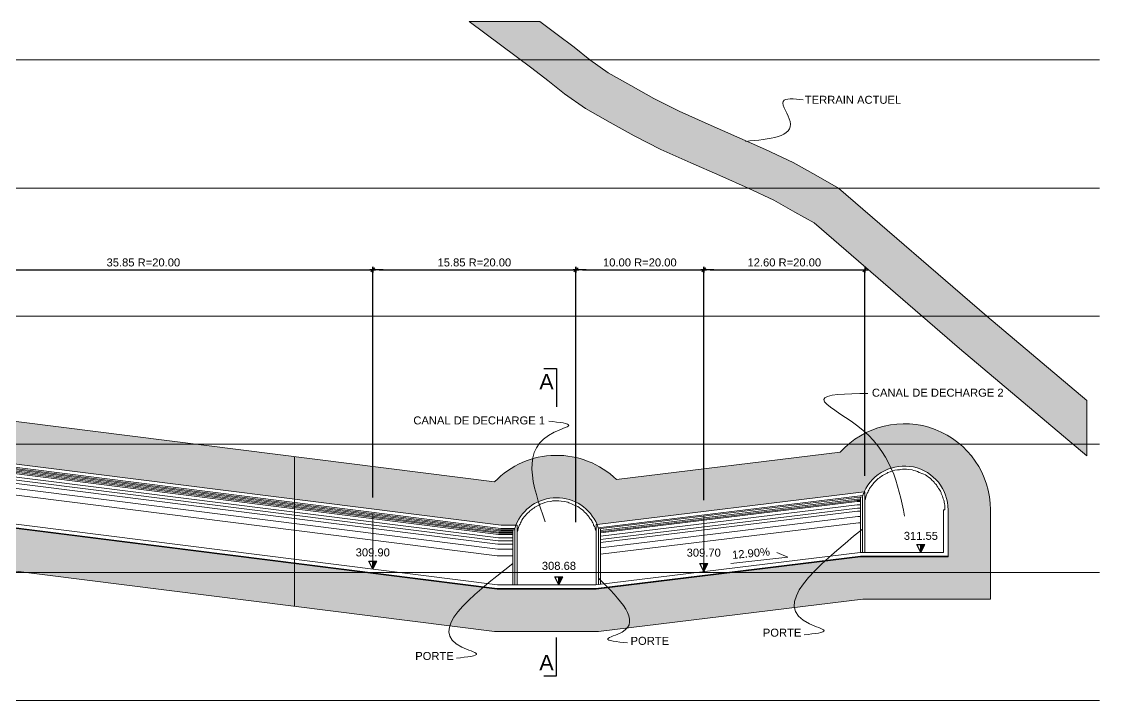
# Model space of a CAD drawing. Extents: x 62300 to 63243, y 108404 to 108784.
# Drawn here: x 63055.9 to 63140.1, y 108702.3 to 108755.3 of the extents above; entities that cross this region are included whole.
import ezdxf
from ezdxf.enums import TextEntityAlignment as Align

# ---------------------------------------------------------------- set-up
doc = ezdxf.new("R2010")
doc.units = 0
doc.header["$MEASUREMENT"] = 0
doc.layers.add('BORDI TRATTEGGI', color=5, linetype='Continuous', plot=False)
for name, color, linetype in [('Dime', 6, 'Continuous'), ('LIN010CO', 2, 'Continuous'), ('LIN018CO', 6, 'Continuous'), ('LIN025CO', 7, 'Continuous'), ('LIN035CO', 1, 'Continuous'), ('LIN050CO', 3, 'Continuous'), ('SIMBOLI', 1, 'Continuous'), ('TEXT035', 1, 'Continuous')]:
    doc.layers.add(name, color=color, linetype=linetype)
doc.styles.add('ARIAL', font='arial.ttf')
doc.linetypes.add('ROCK', pattern='A,0.25,-0.18,["<",Standard,S=0.18,R=90,X=0,Y=-0.09],0,["-",Standard,S=0.18,R=45,X=-0.111213,Y=-0.238491],0.25', length=0.68)
doc.dimstyles.new('BO1', dxfattribs={"dimscale": 2.5, "dimtxt": 0.25, "dimasz": 0.2, "dimexe": 0, "dimexo": 0.5, "dimgap": 0.1, "dimtad": 1, "dimzin": 0, "dimdsep": 46, "dimtxsty": 'ARIAL', "dimblk1": 'LINE', "dimblk2": 'LINE', "dimsah": 1, "dimcen": 2.5, "dimclrd": 256, "dimclre": 256, "dimclrt": 1, "dimadec": 0, "dimazin": 0, "dimtfac": 1, "dimtmove": 2, "dimatfit": 3, "dimldrblk": 'LINE', "dimfxl": 1, "dimtvp": 1, "dimtolj": 1, "dimtzin": 0, "dimarcsym": 0})
pattern_1 = [(50, (463.7219, 0), (1.434520365, -0.12550427), [0.15, -1.65]), (355, (463.7219, 0), (-0.277502667, 1.504384267), [0.12, -1.32]), (100.4514, (463.8414, -0.0105), (1.157018763, 1.378879084), [0.12748038, -1.402284224]), (46.1842, (463.7219, 0.4), (2.134482097, -0.331038029), [0.225, -2.475]), (96.6356, (463.8998, 0.3724), (1.86932541, 1.948235742), [0.191220576, -2.103426]), (351.1842, (463.722, 0.4), (1.86932389, 1.9482372), [0.18, -1.98]), (21, (463.9219, 0.3), (1.193814104, -0.805237781), [0.15, -1.65]), (326, (463.9219, 0.3), (0.486630664, 1.45030009), [0.12, -1.32]), (71.4514, (464.0214, 0.2329), (1.680445257, 0.645060993), [0.12748038, -1.402284224]), (37.5, (463.7219, 0), (0.0243197106, 0.6657877077), [0, -1.304, 0, -1.34, 0, -1.325]), (7.5, (463.7219, 0), (0.526139075, 0.7888234238), [0, -0.764, 0, -1.274, 0, -0.505]), (327.5, (463.2759, 0), (1.0676448723, -0.0451097435), [0, -0.5, 0, -1.56, 0, -2.07]), (317.5, (463.0759, 0), (1.166372339, 0.200209965), [0, -0.65, 0, -1.036, 0, -1.47])]

# ---------------------------------------------------------------- blocks, each defined once
blk = doc.blocks.new('LIVELLI1')
at = {"layer": 'LIN018CO'}
blk.add_solid([(0, 0.25), (0, 0), (0.125, 0.25)], dxfattribs=at)
at = {"layer": 'LIN035CO'}
for p, q in [((-0.125, 0.25), (0.125, 0.25)), ((0, 0), (-0.125, 0.25)), ((0, 0), (0, 0.25)), ((0, 0), (0.125, 0.25))]:
    blk.add_line(p, q, dxfattribs=at)
at = {"layer": 'TEXT035', "style": 'ARIAL'}
blk.add_attdef('VALORE', text='', height=0.25, dxfattribs=at).set_placement((0, 0.395), align=Align.CENTER)
blk = doc.blocks.new('LINE')
for p, q in [((-1.6, 0), (0.45, 0)), ((0, 0.45), (0, -0.45))]:
    blk.add_line(p, q)
at = {"color": 3}
blk.add_line((-0.32, -0.32), (0.32, 0.32), dxfattribs=at)
blk = doc.blocks.new('*D72')
at = {"layer": 'Defpoints', "color": 0, "lineweight": 0, "transparency": 16777216}
for p in [(63083.358, 108735.962), (63047.518, 108721.447), (63083.358, 108716.93)]:
    blk.add_point(p, dxfattribs=at)
at = {"layer": 'Dime', "lineweight": -2, "transparency": 16777216}
for p, q in [((63047.518, 108722.697), (63047.518, 108735.962)), ((63048.018, 108735.962), (63082.858, 108735.962)), ((63083.358, 108718.18), (63083.358, 108735.962))]:
    blk.add_line(p, q, dxfattribs=at)
at = {"layer": 'Dime', "lineweight": -2, "transparency": 16777216, "xscale": 0.5, "yscale": 0.5, "zscale": 0.5, "rotation": 180}
blk.add_blockref('LINE', (63047.518, 108735.962), dxfattribs=at)
at = {"layer": 'Dime', "lineweight": -2, "transparency": 16777216, "xscale": 0.5, "yscale": 0.5, "zscale": 0.5}
blk.add_blockref('LINE', (63083.358, 108735.962), dxfattribs=at)
at = {"layer": 'Dime', "color": 1, "lineweight": 0, "transparency": 16777216, "insert": (63065.438, 108736.531), "char_height": 0.625, "attachment_point": 5, "style": 'ARIAL'}
blk.add_mtext('\\A1;35.85 R=20.00', dxfattribs=at)
blk = doc.blocks.new('*D73')
at = {"layer": 'Defpoints', "color": 0, "lineweight": 0, "transparency": 16777216}
for p in [(63099.228, 108735.962), (63083.358, 108716.93), (63099.228, 108715.02)]:
    blk.add_point(p, dxfattribs=at)
at = {"layer": 'Dime', "lineweight": -2, "transparency": 16777216}
for p, q in [((63083.358, 108718.18), (63083.358, 108735.962)), ((63083.858, 108735.962), (63098.728, 108735.962)), ((63099.228, 108716.27), (63099.228, 108735.962))]:
    blk.add_line(p, q, dxfattribs=at)
at = {"layer": 'Dime', "lineweight": -2, "transparency": 16777216, "xscale": 0.5, "yscale": 0.5, "zscale": 0.5, "rotation": 180}
blk.add_blockref('LINE', (63083.358, 108735.962), dxfattribs=at)
at = {"layer": 'Dime', "lineweight": -2, "transparency": 16777216, "xscale": 0.5, "yscale": 0.5, "zscale": 0.5}
blk.add_blockref('LINE', (63099.228, 108735.962), dxfattribs=at)
at = {"layer": 'Dime', "color": 1, "lineweight": 0, "transparency": 16777216, "insert": (63091.293, 108736.531), "char_height": 0.625, "attachment_point": 5, "style": 'ARIAL'}
blk.add_mtext('\\A1;15.85 R=20.00', dxfattribs=at)
blk = doc.blocks.new('*D74')
at = {"layer": 'Defpoints', "color": 0, "lineweight": 0, "transparency": 16777216}
for p in [(63109.208, 108735.962), (63109.208, 108716.73), (63099.228, 108715.02)]:
    blk.add_point(p, dxfattribs=at)
at = {"layer": 'Dime', "lineweight": -2, "transparency": 16777216}
for p, q in [((63099.228, 108716.27), (63099.228, 108735.962)), ((63099.728, 108735.962), (63108.708, 108735.962)), ((63109.208, 108717.98), (63109.208, 108735.962))]:
    blk.add_line(p, q, dxfattribs=at)
at = {"layer": 'Dime', "lineweight": -2, "transparency": 16777216, "xscale": 0.5, "yscale": 0.5, "zscale": 0.5, "rotation": 180}
blk.add_blockref('LINE', (63099.228, 108735.962), dxfattribs=at)
at = {"layer": 'Dime', "lineweight": -2, "transparency": 16777216, "xscale": 0.5, "yscale": 0.5, "zscale": 0.5}
blk.add_blockref('LINE', (63109.208, 108735.962), dxfattribs=at)
at = {"layer": 'Dime', "color": 1, "lineweight": 0, "transparency": 16777216, "insert": (63104.218, 108736.531), "char_height": 0.625, "attachment_point": 5, "style": 'ARIAL'}
blk.add_mtext('\\A1;10.00 R=20.00', dxfattribs=at)
blk = doc.blocks.new('*D75')
at = {"layer": 'Defpoints', "color": 0, "lineweight": 0, "transparency": 16777216}
for p in [(63121.798, 108735.962), (63121.798, 108718.613), (63109.208, 108716.73)]:
    blk.add_point(p, dxfattribs=at)
at = {"layer": 'Dime', "lineweight": -2, "transparency": 16777216}
for p, q in [((63109.208, 108717.98), (63109.208, 108735.962)), ((63109.708, 108735.962), (63121.298, 108735.962)), ((63121.798, 108719.863), (63121.798, 108735.962))]:
    blk.add_line(p, q, dxfattribs=at)
at = {"layer": 'Dime', "lineweight": -2, "transparency": 16777216, "xscale": 0.5, "yscale": 0.5, "zscale": 0.5, "rotation": 180}
blk.add_blockref('LINE', (63109.208, 108735.962), dxfattribs=at)
at = {"layer": 'Dime', "lineweight": -2, "transparency": 16777216, "xscale": 0.5, "yscale": 0.5, "zscale": 0.5}
blk.add_blockref('LINE', (63121.798, 108735.962), dxfattribs=at)
at = {"layer": 'Dime', "color": 1, "lineweight": 0, "transparency": 16777216, "insert": (63115.503, 108736.531), "char_height": 0.625, "attachment_point": 5, "style": 'ARIAL'}
blk.add_mtext('\\A1;12.60 R=20.00', dxfattribs=at)
blk = doc.blocks.new('SEZ_B1')
at = {"layer": 'SIMBOLI', "color": 4}
blk.add_lwpolyline([(-0.5, 0), (0, 0), (0, 1.5)], dxfattribs=at)
at = {"layer": 'SIMBOLI', "color": 4, "style": 'ARIAL'}
blk.add_attdef('SEZIONE', text='', height=0.6, dxfattribs=at).set_placement((-0.397, 0.519), align=Align.MIDDLE)
blk = doc.blocks.new('SEZ_B')
at = {"layer": 'SIMBOLI', "color": 4, "flags": 128}
blk.add_lwpolyline([(-0.5, 0), (0, 0), (0, -1.5)], dxfattribs=at)
at = {"layer": 'SIMBOLI', "color": 4, "style": 'ARIAL'}
blk.add_attdef('SEZIONE', text='', height=0.6, dxfattribs=at).set_placement((-0.397, -0.519), align=Align.MIDDLE)

msp = doc.modelspace()

# ---------------------------------------------------------------- hatches: boundary and pattern name
at = {"layer": 'LIN010CO', "lineweight": 0}
h = msp.add_hatch(dxfattribs=at)
h.set_pattern_fill('AR-CONC', color=256, scale=0.2, style=0)
h.set_pattern_definition(pattern_1)
h.paths.add_polyline_path([(63096.4165, 108755.3396), (63097.7565, 108754.3396), (63099.0765, 108753.3396), (63100.3165, 108752.3396), (63101.7465, 108751.3396), (63103.5165, 108750.3396), (63105.3165, 108749.3396), (63107.2865, 108748.3396), (63109.5465, 108747.3396), (63111.7965, 108746.3396), (63114.0465, 108745.3396), (63116.1865, 108744.3396), (63117.9565, 108743.3396), (63119.7365, 108742.3396), (63131.3265, 108732.3396), (63139.1441, 108725.7479), (63139.1441, 108721.4256), (63129.182, 108729.8254), (63117.8288, 108739.621), (63116.3345, 108740.4606), (63114.672, 108741.3998), (63112.6758, 108742.3326), (63110.4544, 108743.3199), (63108.2069, 108744.3188), (63105.869, 108745.3532), (63103.7657, 108746.4209), (63101.9013, 108747.4567), (63099.9828, 108748.5406), (63098.3301, 108749.6963), (63097.0411, 108750.7359), (63095.7705, 108751.6984), (63090.8914, 108755.3396)])
h = msp.add_hatch(dxfattribs=at)
h.set_pattern_fill('AR-CONC', color=256, scale=0.2, style=0)
h.set_pattern_definition(pattern_1)
h.paths.add_polyline_path([(63077.2482, 108721.3836), (63069.663, 108722.3396), (63043.2369, 108722.3396), (63077.2482, 108718.053)])
h.paths.add_polyline_path([(63023.0475, 108728.2147), (63022.6655, 108724.9323), (63043.2369, 108722.3396), (63069.663, 108722.3396)])
h.paths.add_polyline_path([(63077.2482, 108712.3396), (63056.1686, 108712.3396), (63077.2482, 108709.6828)])
h.paths.add_polyline_path([(63077.2482, 108713.0134), (63022.0874, 108719.9656), (63021.7053, 108716.6831), (63056.1686, 108712.3396), (63077.2482, 108712.3396)])
h = msp.add_hatch(dxfattribs=at)
h.set_pattern_fill('AR-CONC', color=256, scale=0.2, style=0)
h.set_pattern_definition(pattern_1)
edge = h.paths.add_edge_path()
edge.add_spline(control_points=[(63096.2968, 108717.8593), (63095.9191, 108719.0732), (63095.6684, 108720.2318), (63095.8411, 108721.2061)], knot_values=[5.5544218, 5.5544218, 5.5544218, 5.5544218, 8.5854817, 8.5854817, 8.5854817, 8.5854817], degree=3, periodic=0)
edge.add_arc((63097.7212, 108714.7446), 6.7295, 106.223348, 136.061966)
edge.add_line((63092.8754, 108719.414), (63077.2482, 108721.3836))
edge.add_line((63077.2482, 108721.3836), (63077.2482, 108718.053))
edge.add_line((63077.2482, 108718.053), (63093.3819, 108716.0196))
edge.add_line((63093.3819, 108716.0196), (63094.5424, 108716.0196))
edge.add_arc((63097.7212, 108714.7446), 3.425, 114.575105, 158.144764, ccw=False)
edge = h.paths.add_edge_path()
edge.add_spline(control_points=[(63123.8458, 108720.4819), (63123.5604, 108721.1204), (63123.1959, 108721.7425), (63122.7106, 108722.3396)], knot_values=[8.582715, 8.582715, 8.582715, 8.582715, 10.7160431, 10.7160431, 10.7160431, 10.7160431], degree=3, periodic=0)
edge.add_line((63122.7106, 108722.3396), (63120.5118, 108722.3396))
edge.add_arc((63124.873, 108717.2146), 6.7295, 130.396616, 138.053188)
edge.add_line((63119.8679, 108721.7128), (63102.4, 108719.5813))
edge.add_arc((63097.7212, 108714.7446), 6.7295, 45.950899, 106.223348)
edge.add_spline(control_points=[(63095.8411, 108721.2061), (63095.6684, 108720.2318), (63095.9191, 108719.0732), (63096.2968, 108717.8593)], knot_values=[5.5544218, 5.5544218, 5.5544218, 5.5544218, 8.5854817, 8.5854817, 8.5854817, 8.5854817], degree=3, periodic=0)
edge.add_arc((63097.7212, 108714.7446), 3.425, 22.711954, 114.575105, ccw=False)
edge.add_line((63100.8806, 108716.0669), (63121.7466, 108718.6131))
edge.add_arc((63124.873, 108717.2146), 3.425, 107.452072, 155.900313, ccw=False)
edge = h.paths.add_edge_path()
edge.add_spline(control_points=[(63122.7106, 108722.3396), (63122.4624, 108722.6449), (63122.1827, 108722.9436), (63121.8658, 108723.2347)], knot_values=[7.4919435, 7.4919435, 7.4919435, 7.4919435, 8.582715, 8.582715, 8.582715, 8.582715], degree=3, periodic=0)
edge.add_arc((63124.873, 108717.2146), 6.7295, 116.543271, 130.396616)
edge.add_line((63120.5118, 108722.3396), (63122.7106, 108722.3396))
edge = h.paths.add_edge_path()
edge.add_spline(control_points=[(63121.8658, 108723.2347), (63122.1827, 108722.9436), (63122.4624, 108722.6449), (63122.7106, 108722.3396)], knot_values=[7.4919435, 7.4919435, 7.4919435, 7.4919435, 8.582715, 8.582715, 8.582715, 8.582715], degree=3, periodic=0)
edge.add_line((63122.7106, 108722.3396), (63129.2342, 108722.3396))
edge.add_arc((63124.873, 108717.2146), 6.7295, 49.603384, 116.543271)
edge = h.paths.add_edge_path()
edge.add_line((63129.2342, 108722.3396), (63122.7106, 108722.3396))
edge.add_spline(control_points=[(63122.7106, 108722.3396), (63123.1959, 108721.7425), (63123.5604, 108721.1204), (63123.8458, 108720.4819)], knot_values=[8.582715, 8.582715, 8.582715, 8.582715, 10.7160431, 10.7160431, 10.7160431, 10.7160431], degree=3, periodic=0)
edge.add_arc((63124.873, 108717.2146), 3.425, 0, 107.452072, ccw=False)
edge.add_line((63128.298, 108717.2146), (63128.298, 108713.5396))
edge.add_line((63128.298, 108713.5396), (63121.448, 108713.5396))
edge.add_line((63121.448, 108713.5396), (63118.6431, 108713.1973))
edge.add_spline(control_points=[(63118.6431, 108713.1973), (63118.3291, 108712.9063), (63118.0352, 108712.6198), (63117.7686, 108712.3396)], knot_values=[8.0240248, 8.0240248, 8.0240248, 8.0240248, 8.8877352, 8.8877352, 8.8877352, 8.8877352], degree=3, periodic=0)
edge.add_line((63117.7686, 108712.3396), (63131.6025, 108712.3396))
edge.add_line((63131.6025, 108712.3396), (63131.6025, 108717.2146))
edge.add_arc((63124.873, 108717.2146), 6.7295, 0, 49.603384)
edge = h.paths.add_edge_path()
edge.add_spline(control_points=[(63117.7686, 108712.3396), (63118.0352, 108712.6198), (63118.3291, 108712.9063), (63118.6431, 108713.1973)], knot_values=[8.0240248, 8.0240248, 8.0240248, 8.0240248, 8.8877352, 8.8877352, 8.8877352, 8.8877352], degree=3, periodic=0)
edge.add_line((63118.6431, 108713.1973), (63111.6138, 108712.3396))
edge.add_line((63111.6138, 108712.3396), (63117.7686, 108712.3396))
edge = h.paths.add_edge_path()
edge.add_line((63131.6025, 108712.3396), (63117.7686, 108712.3396))
edge.add_spline(control_points=[(63117.7686, 108712.3396), (63116.7886, 108711.3093), (63116.1779, 108710.363), (63116.2937, 108709.5816)], knot_values=[4.8489247, 4.8489247, 4.8489247, 4.8489247, 8.0240248, 8.0240248, 8.0240248, 8.0240248], degree=3, periodic=0)
edge.add_line((63116.2937, 108709.5816), (63121.6489, 108710.2351))
edge.add_line((63121.6489, 108710.2351), (63131.6025, 108710.2351))
edge.add_line((63131.6025, 108710.2351), (63131.6025, 108712.3396))
edge = h.paths.add_edge_path()
edge.add_spline(control_points=[(63116.2937, 108709.5816), (63116.1779, 108710.363), (63116.7886, 108711.3093), (63117.7686, 108712.3396)], knot_values=[4.8489247, 4.8489247, 4.8489247, 4.8489247, 8.0240248, 8.0240248, 8.0240248, 8.0240248], degree=3, periodic=0)
edge.add_line((63117.7686, 108712.3396), (63111.6138, 108712.3396))
edge.add_line((63111.6138, 108712.3396), (63101.7326, 108711.1338))
edge.add_spline(control_points=[(63101.7326, 108711.1338), (63102.9222, 108709.9032), (63103.8522, 108708.7408), (63103.2268, 108707.9872)], knot_values=[3.3464279, 3.3464279, 3.3464279, 3.3464279, 6.7451316, 6.7451316, 6.7451316, 6.7451316], degree=3, periodic=0)
edge.add_line((63103.2268, 108707.9872), (63116.2937, 108709.5816))
edge = h.paths.add_edge_path()
edge.add_spline(control_points=[(63103.2268, 108707.9872), (63103.8522, 108708.7408), (63102.9222, 108709.9032), (63101.7326, 108711.1338)], knot_values=[3.3464279, 3.3464279, 3.3464279, 3.3464279, 6.7451316, 6.7451316, 6.7451316, 6.7451316], degree=3, periodic=0)
edge.add_line((63101.7326, 108711.1338), (63100.7962, 108711.0196))
edge.add_line((63100.7962, 108711.0196), (63093.068, 108711.0196))
edge.add_line((63093.068, 108711.0196), (63091.9548, 108711.1599))
edge.add_spline(control_points=[(63091.9548, 108711.1599), (63090.6509, 108710.065), (63089.622, 108709.0286), (63089.3636, 108708.1558)], knot_values=[5.3451724, 5.3451724, 5.3451724, 5.3451724, 8.6439925, 8.6439925, 8.6439925, 8.6439925], degree=3, periodic=0)
edge.add_line((63089.3636, 108708.1558), (63092.8606, 108707.7151))
edge.add_line((63092.8606, 108707.7151), (63100.9971, 108707.7151))
edge.add_line((63100.9971, 108707.7151), (63103.2268, 108707.9872))
edge = h.paths.add_edge_path()
edge.add_spline(control_points=[(63089.3636, 108708.1558), (63089.622, 108709.0286), (63090.6509, 108710.065), (63091.9548, 108711.1599)], knot_values=[5.3451724, 5.3451724, 5.3451724, 5.3451724, 8.6439925, 8.6439925, 8.6439925, 8.6439925], degree=3, periodic=0)
edge.add_line((63091.9548, 108711.1599), (63082.5947, 108712.3396))
edge.add_line((63082.5947, 108712.3396), (63077.2482, 108712.3396))
edge.add_line((63077.2482, 108712.3396), (63077.2482, 108709.6828))
edge.add_line((63077.2482, 108709.6828), (63089.3636, 108708.1558))
h.paths.add_polyline_path([(63077.2482, 108713.0134), (63077.2482, 108712.3396), (63082.5947, 108712.3396)])

# ---------------------------------------------------------------- linework, layer by layer
at = {"layer": 'BORDI TRATTEGGI', "lineweight": 0}
for p, q in [((63096.4165, 108755.3396), (63090.8914, 108755.3396)), ((63139.1441, 108725.7479), (63139.1441, 108721.4256))]:
    msp.add_line(p, q, dxfattribs=at)
at = {"layer": 'BORDI TRATTEGGI', "lineweight": 0, "ltscale": 2}
msp.add_line((63077.2482, 108721.3836), (63077.2482, 108709.6828), dxfattribs=at)
at = {"layer": 'BORDI TRATTEGGI', "lineweight": 0, "ltscale": 2, "flags": 128}
msp.add_lwpolyline([(63090.8914, 108755.3396), (63095.7705, 108751.6984), (63097.0411, 108750.7359), (63098.3301, 108749.6963), (63099.9828, 108748.5406), (63101.9013, 108747.4567), (63103.7657, 108746.4209), (63105.869, 108745.3532), (63108.2069, 108744.3188), (63110.4544, 108743.3199), (63112.6758, 108742.3326), (63114.672, 108741.3998), (63116.3345, 108740.4606), (63117.8288, 108739.621), (63129.182, 108729.8254), (63139.1441, 108721.4256)], dxfattribs=at)
msp.add_lwpolyline([(62977.9716, 108722.1951), (63092.8606, 108707.7151), (63100.9971, 108707.7151), (63121.6489, 108710.2351), (63131.6025, 108710.2351), (63131.6025, 108717.2146, 0.6876227), (63119.8679, 108721.7128), (63102.4, 108719.5813, 0.4147814), (63092.8754, 108719.414), (62982.4177, 108733.3355)], format="xyb", dxfattribs=at)
at = {"layer": 'LIN010CO', "linetype": 'Continuous', "lineweight": 0}
for p, q in [((62942.6182, 108752.3396), (63140.1182, 108752.3396)), ((62942.6182, 108742.3396), (63140.1182, 108742.3396)), ((62942.6182, 108732.3396), (63140.1182, 108732.3396)), ((62942.6182, 108722.3396), (63140.1182, 108722.3396)), ((63121.598, 108718.2424), (63121.598, 108713.8896)), ((63094.4462, 108715.7471), (63094.4462, 108711.3696)), ((63100.9962, 108711.3966), (63100.9962, 108715.7471)), ((63121.445, 108713.5896), (63128.298, 108713.5896)), ((62942.6182, 108712.3396), (63099.7813, 108712.3396)), ((63099.4662, 108712.3396), (63140.1182, 108712.3396)), ((62942.6182, 108702.3396), (63140.1182, 108702.3396))]:
    msp.add_line(p, q, dxfattribs=at)
at = {"layer": 'LIN010CO', "linetype": 'Continuous', "lineweight": 0, "flags": 128}
for points in [[(62977.5522, 108730.3661), (62977.5522, 108730.3661), (63093.3662, 108715.7696), (63094.4532, 108715.7696)], [(62976.992, 108725.6996), (63093.0712, 108711.0696), (63100.7932, 108711.0696), (63121.445, 108713.5896)], [(63100.971, 108715.8261), (63121.6411, 108718.3484)]]:
    msp.add_lwpolyline(points, dxfattribs=at)
at = {"layer": 'LIN018CO', "lineweight": 0, "ltscale": 2}
for p, q in [((63093.2042, 108715.5884), (62977.5522, 108730.1645)), ((63093.1979, 108715.4884), (62977.5522, 108730.0638)), ((63093.1916, 108715.3884), (62977.5522, 108729.963)), ((63093.1853, 108715.2884), (62977.5522, 108729.8622)), ((63093.1696, 108715.0384), (62977.5522, 108729.6102)), ((63093.154, 108714.7884), (62977.5522, 108729.3582)), ((63093.1383, 108714.5384), (62977.5522, 108729.1062)), ((63093.1132, 108714.1384), (62977.5522, 108728.7031)), ((63093.1916, 108715.3884), (63094.2962, 108715.3884)), ((63093.1979, 108715.4884), (63094.2962, 108715.4884)), ((63093.2042, 108715.5884), (63094.2962, 108715.5884)), ((63093.1383, 108714.5384), (63094.2962, 108714.5384)), ((63093.154, 108714.7884), (63094.2962, 108714.7884)), ((63093.1696, 108715.0384), (63094.2962, 108715.0384)), ((63093.1853, 108715.2884), (63094.2962, 108715.2884)), ((63093.1132, 108714.1384), (63094.2962, 108714.1384))]:
    msp.add_line(p, q, dxfattribs=at)
at = {"layer": 'LIN018CO', "lineweight": 0, "ltscale": 2, "flags": 128}
for points in [[(62977.5522, 108730.2653), (63093.3599, 108715.6696), (63094.4235, 108715.6696)], [(63101.1462, 108715.6158), (63121.1733, 108718.0596), (63121.448, 108718.0596)], [(63101.1462, 108715.5151), (63121.1794, 108717.9596), (63121.448, 108717.9596)], [(63101.1462, 108715.4143), (63121.1854, 108717.8596), (63121.448, 108717.8596)], [(63101.1462, 108715.1625), (63121.2006, 108717.6096), (63121.448, 108717.6096)], [(63101.1462, 108714.9106), (63121.2158, 108717.3596), (63121.448, 108717.3596)], [(63101.1462, 108714.6587), (63121.231, 108717.1096), (63121.448, 108717.1096)], [(63101.1462, 108714.2558), (63121.2553, 108716.7096), (63121.448, 108716.7096)]]:
    msp.add_lwpolyline(points, dxfattribs=at)
at = {"layer": 'LIN018CO', "lineweight": 0}
msp.add_spline([(63116.979, 108749.2235, 649.764), (63115.4099, 108749.1028, 649.764), (63115.953, 108747.5337, 649.764), (63112.464, 108745.9888, 649.764)], degree=3, dxfattribs=at)
at = {"layer": 'LIN018CO', "linetype": 'Continuous', "lineweight": 0}
for points in [[(63122.0385, 108726.301), (63118.5849, 108725.8242), (63121.1457, 108723.8329), (63124.9015, 108716.7213)], [(63097.1126, 108724.1377), (63098.6706, 108723.8072), (63097.5375, 108723.288), (63096.8293, 108716.2776)], [(63117.0526, 108707.467), (63118.6106, 108707.7975), (63117.4775, 108708.3167), (63121.598, 108715.7146)], [(63089.9008, 108705.6467), (63091.4588, 108705.9771), (63090.3257, 108706.4964), (63094.2962, 108713.0196)], [(63103.2633, 108706.8284), (63101.7053, 108707.1588), (63102.8384, 108707.6781), (63100.9962, 108711.8794)]]:
    msp.add_spline(points, degree=3, dxfattribs=at)
at = {"layer": 'LIN025CO', "lineweight": 0, "ltscale": 2}
for p, q in [((63093.0818, 108713.6384), (62977.5522, 108728.1991)), ((63121.448, 108718.224), (63121.448, 108713.8896)), ((63121.798, 108718.6131), (63121.798, 108713.8896)), ((63127.948, 108717.2146), (63127.948, 108713.8896)), ((63094.2962, 108715.6696), (63094.2962, 108711.3696)), ((63094.6462, 108716.0196), (63094.6462, 108711.3696)), ((63100.7962, 108716.0669), (63100.7962, 108711.3722)), ((63101.1462, 108711.4149), (63101.1462, 108715.7468)), ((63121.448, 108713.8896), (63127.948, 108713.8896)), ((63093.0818, 108713.6384), (63094.2962, 108713.6384)), ((63094.6462, 108711.0696), (63100.7962, 108711.0696))]:
    msp.add_line(p, q, dxfattribs=at)
at = {"layer": 'LIN025CO', "lineweight": 0}
for p, q in [((63121.7466, 108718.6131), (63121.798, 108718.6131)), ((63127.948, 108717.2146), (63128.0485, 108717.2146)), ((63083.358, 108712.5961), (63083.358, 108716.9301)), ((63109.208, 108716.7305), (63109.208, 108712.3986)), ((63094.5424, 108716.0196), (63094.6462, 108716.0196)), ((63100.8806, 108716.0669), (63100.7962, 108716.0669)), ((63114.9256, 108713.8759), (63115.7728, 108713.5269)), ((63111.3143, 108713.0212), (63115.7728, 108713.5269))]:
    msp.add_line(p, q, dxfattribs=at)
at = {"layer": 'LIN025CO', "lineweight": 0, "ltscale": 2, "flags": 128}
for points in [[(62977.0108, 108725.9996), (63093.09, 108711.3696), (63100.7749, 108711.3696), (63121.4268, 108713.8896), (63121.598, 108713.8896)], [(63121.798, 108717.9579), (63121.8082, 108717.9981), (63121.8405, 108718.0808), (63121.868, 108718.2417), (63121.8892, 108718.3144), (63121.9807, 108718.5225), (63122.0148, 108718.5831), (63122.0511, 108718.667), (63122.0993, 108718.7561), (63122.1543, 108718.8767), (63122.2406, 108719.0019), (63122.36, 108719.1574), (63122.4423, 108719.2532), (63122.5056, 108719.3407), (63122.5685, 108719.4116), (63122.7385, 108719.5648), (63122.786, 108719.6159), (63122.8426, 108719.664), (63122.9294, 108719.7111), (63122.9866, 108719.7607), (63123.0773, 108719.8115), (63123.1751, 108719.8878), (63123.2817, 108719.9565), (63123.5243, 108720.0893), (63123.5827, 108720.1342), (63123.7752, 108720.1841), (63123.9582, 108720.2633), (63124.1422, 108720.3123), (63124.3563, 108720.3374), (63124.4989, 108720.3557), (63124.552, 108720.3806), (63124.7394, 108720.3855), (63124.941, 108720.3968), (63125.054, 108720.4001), (63125.235, 108720.374), (63125.4921, 108720.3299), (63125.6111, 108720.3021), (63125.7481, 108720.2757), (63125.8333, 108720.2434), (63125.8936, 108720.2079), (63126.03, 108720.1472), (63126.1263, 108720.1118), (63126.2479, 108720.0658), (63126.3978, 108720.0043), (63126.5205, 108719.9447), (63126.628, 108719.8653), (63126.7648, 108719.7773), (63126.8831, 108719.6882), (63126.9696, 108719.605), (63127.0516, 108719.5107), (63127.1293, 108719.4541), (63127.2051, 108719.3869), (63127.2693, 108719.2825), (63127.3303, 108719.2142), (63127.3782, 108719.1704), (63127.4157, 108719.0839), (63127.495, 108718.9783), (63127.5573, 108718.8984), (63127.6088, 108718.836), (63127.6486, 108718.7517), (63127.6908, 108718.6673), (63127.7283, 108718.6161), (63127.7447, 108718.5748), (63127.7614, 108718.4873), (63127.8166, 108718.3837), (63127.8687, 108718.2817), (63127.8843, 108718.1863), (63127.9223, 108718.0683), (63127.9591, 108717.9635), (63127.9798, 108717.9081), (63127.9781, 108717.8238), (63128.0047, 108717.6954), (63128.0324, 108717.5825), (63128.0431, 108717.5228), (63128.0302, 108717.4883), (63128.0351, 108717.3381), (63128.0485, 108717.2146)], [(63094.6462, 108715.4879), (63094.6564, 108715.5281), (63094.6887, 108715.6108), (63094.7162, 108715.7717), (63094.7374, 108715.8444), (63094.8289, 108716.0525), (63094.863, 108716.1131), (63094.8993, 108716.197), (63094.9475, 108716.2861), (63095.0025, 108716.4067), (63095.0888, 108716.5319), (63095.2082, 108716.6874), (63095.2905, 108716.7832), (63095.3538, 108716.8707), (63095.4167, 108716.9416), (63095.5867, 108717.0948), (63095.6342, 108717.1459), (63095.6908, 108717.194), (63095.7775, 108717.2411), (63095.8348, 108717.2907), (63095.9255, 108717.3415), (63096.0233, 108717.4178), (63096.1298, 108717.4865), (63096.3725, 108717.6193), (63096.4309, 108717.6642), (63096.6234, 108717.7141), (63096.8064, 108717.7933), (63096.9904, 108717.8423), (63097.2045, 108717.8674), (63097.347, 108717.8857), (63097.4002, 108717.9106), (63097.5875, 108717.9155), (63097.7892, 108717.9268), (63097.9022, 108717.9301), (63098.0832, 108717.904), (63098.3402, 108717.8599), (63098.4592, 108717.8321), (63098.5963, 108717.8057), (63098.6814, 108717.7734), (63098.7418, 108717.7379), (63098.8782, 108717.6772), (63098.9744, 108717.6418), (63099.0961, 108717.5958), (63099.246, 108717.5343), (63099.3686, 108717.4747), (63099.4762, 108717.3953), (63099.613, 108717.3073), (63099.7312, 108717.2182), (63099.8178, 108717.135), (63099.8998, 108717.0407), (63099.9774, 108716.9841), (63100.0533, 108716.9169), (63100.1175, 108716.8125), (63100.1785, 108716.7442), (63100.2264, 108716.7004), (63100.2639, 108716.6139), (63100.3431, 108716.5083), (63100.4055, 108716.4284), (63100.457, 108716.366), (63100.4967, 108716.2817), (63100.539, 108716.1973), (63100.5765, 108716.1461), (63100.5929, 108716.1048), (63100.6095, 108716.0173), (63100.6648, 108715.9137), (63100.7169, 108715.8117), (63100.7325, 108715.7163), (63100.7704, 108715.5983), (63100.7962, 108715.5251)], [(63101.0016, 108715.7291), (63121.6062, 108718.2433)], [(63101.1462, 108713.7521), (63121.2857, 108716.2096), (63121.448, 108716.2096)]]:
    msp.add_lwpolyline(points, dxfattribs=at)
for points in [[(63121.7466, 108718.6131, 0.0288909), (63121.6062, 108718.2433, 0.0288909)], [(63094.5424, 108716.0196, 0.0270008), (63094.4235, 108715.6696, 0.0270008)], [(63101.0016, 108715.7291, 0.0262115), (63100.8806, 108716.0669)]]:
    msp.add_lwpolyline(points, format="xyb", dxfattribs=at)
at = {"layer": 'LIN050CO', "linetype": 'ROCK', "lineweight": 0, "ltscale": 2}
for p, q in [((63093.3819, 108716.0196), (62977.6994, 108730.5996)), ((62976.9889, 108725.6496), (63093.068, 108711.0196)), ((63121.7466, 108718.6131), (63100.8806, 108716.0669)), ((63128.298, 108713.5396), (63128.298, 108717.2146)), ((63094.5424, 108716.0196), (63093.3819, 108716.0196)), ((63100.7962, 108711.0196), (63121.448, 108713.5396)), ((63121.448, 108713.5396), (63128.298, 108713.5396)), ((63093.068, 108711.0196), (63100.7962, 108711.0196))]:
    msp.add_line(p, q, dxfattribs=at)
at = {"layer": 'LIN050CO', "lineweight": 0, "ltscale": 2, "flags": 128}
msp.add_lwpolyline([(63096.4165, 108755.3396), (63097.7565, 108754.3396), (63099.0765, 108753.3396), (63100.3165, 108752.3396), (63101.7465, 108751.3396), (63103.5165, 108750.3396), (63105.3165, 108749.3396), (63107.2865, 108748.3396), (63109.5465, 108747.3396), (63111.7965, 108746.3396), (63114.0465, 108745.3396), (63116.1865, 108744.3396), (63117.9565, 108743.3396), (63119.7365, 108742.3396), (63131.3265, 108732.3396), (63139.1441, 108725.7479)], dxfattribs=at)
at = {"layer": 'LIN050CO', "linetype": 'ROCK', "lineweight": 0, "ltscale": 2}
for centre, start, end in [((63124.873, 108717.2146), 360, 155.900313), ((63097.7212, 108714.7446), 22.711954, 158.144764)]:
    msp.add_arc(centre, 3.425, start, end, dxfattribs=at)

# ---------------------------------------------------------------- block references
at = {"xscale": 2.5, "yscale": 2.5, "zscale": 2.5}
for p, values in [((63126.1699, 108713.8896), {'VALORE': '311.55'}), ((63083.358, 108712.5961), {'VALORE': '309.90'})]:
    msp.add_blockref('LIVELLI1', p, dxfattribs=at).add_auto_attribs(values)
ref = msp.add_blockref('LIVELLI1', (63109.208, 108712.3986), dxfattribs=dict(xscale=2.5, yscale=2.5, zscale=2.5))
ref.add_attrib('VALORE', '309.70', dxfattribs={"layer": 'TEXT035', "height": 0.625, "style": 'ARIAL'}).set_placement((63109.208, 108713.5663), align=Align.CENTER)
ref = msp.add_blockref('LIVELLI1', (63097.898, 108711.3696), dxfattribs=dict(xscale=2.5, yscale=2.5, zscale=2.5))
ref.add_attrib('VALORE', '308.68', dxfattribs={"layer": 'TEXT035', "height": 0.625, "style": 'ARIAL'}).set_placement((63097.898, 108712.5373), align=Align.CENTER)
at = {"layer": 'SIMBOLI', "xscale": 2, "yscale": 2, "zscale": 2}
for name, p in [('SEZ_B', (63097.7212, 108728.2572)), ('SEZ_B1', (63097.7212, 108704.2581))]:
    msp.add_blockref(name, p, dxfattribs=at).add_auto_attribs({'SEZIONE': 'A'})

# ---------------------------------------------------------------- texts
at = {"layer": 'TEXT035', "style": 'ARIAL'}
msp.add_text('TERRAIN ACTUEL', height=0.625, dxfattribs=at).set_placement((63124.6296, 108748.9219), align=Align.RIGHT)
for s, p in [('CANAL DE DECHARGE 2', (63122.3452, 108726.0526)), ('CANAL DE DECHARGE 1', (63086.5268, 108723.8893)), ('PORTE', (63113.8259, 108707.3176)), ('PORTE', (63103.4951, 108706.679)), ('PORTE', (63086.6741, 108705.4973))]:
    msp.add_text(s, height=0.625, dxfattribs=at).set_placement(p)
msp.add_text('12.90%', height=0.625, rotation=5.304684, dxfattribs=at).set_placement((63111.4545, 108713.3849))

# ---------------------------------------------------------------- dimensions: what is measured, and where the dimension line sits
at = {"layer": 'Dime', "lineweight": 0}
for base, p1, p2, text, picture, middle in [((63083.358, 108735.9619), (63047.518, 108721.4472), (63083.358, 108716.9301), '35.85 R=20.00', '*D72', (63065.438, 108736.5312)), ((63099.228, 108735.9619), (63083.358, 108716.9301), (63099.228, 108715.0196), '15.85 R=20.00', '*D73', (63091.293, 108736.531)), ((63109.208, 108735.9619), (63099.228, 108715.0196), (63109.208, 108716.7305), '10.00 R=20.00', '*D74', (63104.218, 108736.531)), ((63121.798, 108735.9619), (63109.208, 108716.7305), (63121.798, 108718.6131), '12.60 R=20.00', '*D75', (63115.503, 108736.531))]:
    dim = msp.add_linear_dim(base=base, p1=p1, p2=p2, text=text, dimstyle='BO1', dxfattribs=at)
    dim.commit()
    dim.dimension.update_dxf_attribs({"geometry": picture, "text_midpoint": middle})

doc.saveas('drawing.dxf')
